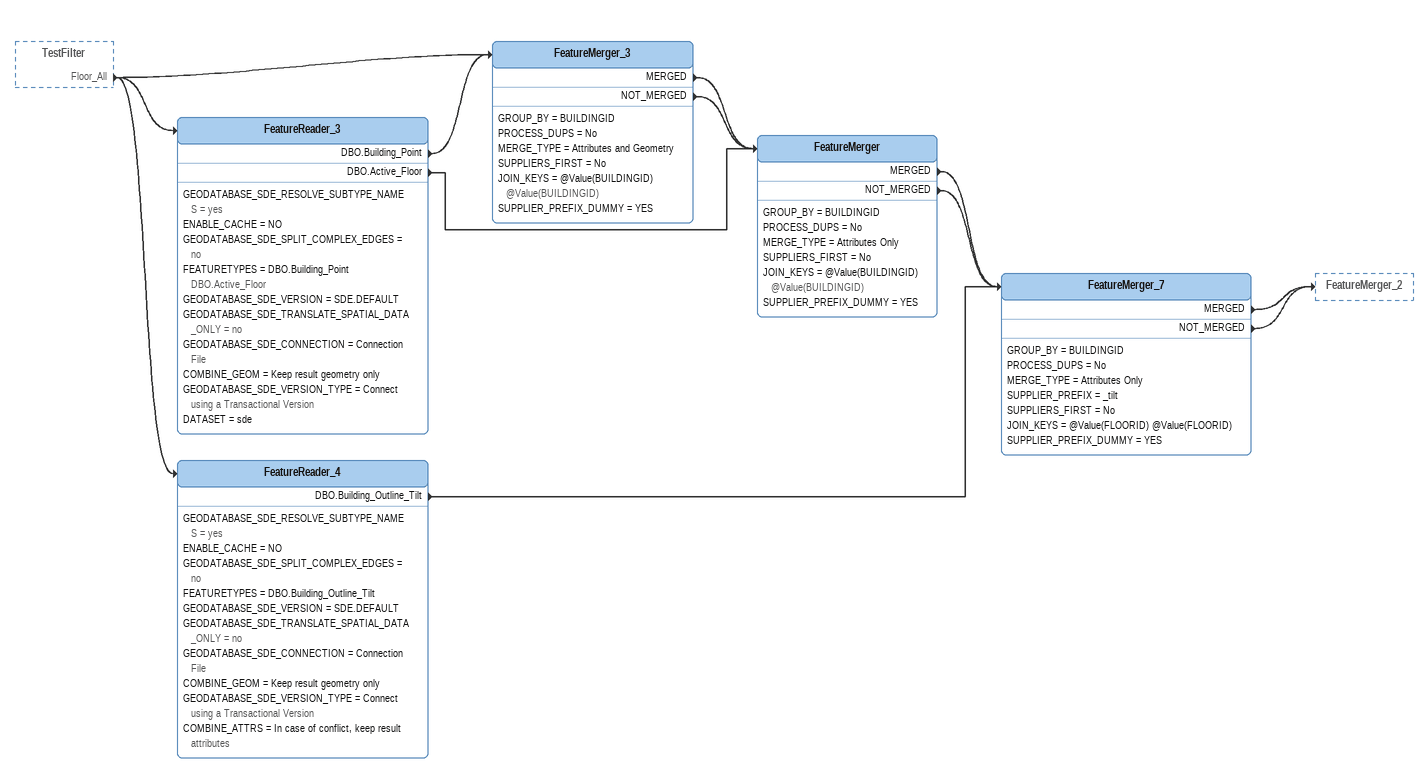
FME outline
TestFilter [outside]
    Floor_All -> FeatureMerger_3
    Floor_All -> FeatureReader_3
    Floor_All -> FeatureReader_4
FeatureReader_3
    GEODATABASE_SDE_RESOLVE_SUBTYPE_NAMES = yes
    ENABLE_CACHE = NO
    GEODATABASE_SDE_SPLIT_COMPLEX_EDGES = no
    FEATURETYPES = DBO.Building_Point DBO.Active_Floor
    GEODATABASE_SDE_VERSION = SDE.DEFAULT
    GEODATABASE_SDE_TRANSLATE_SPATIAL_DATA_ONLY = no
    GEODATABASE_SDE_CONNECTION = Connection File
    COMBINE_GEOM = Keep result geometry only
    GEODATABASE_SDE_VERSION_TYPE = Connect using a Transactional Version
    DATASET = sde
    DBO.Building_Point -> FeatureMerger_3
    DBO.Active_Floor -> FeatureMerger
FeatureMerger_3
    GROUP_BY = BUILDINGID
    PROCESS_DUPS = No
    MERGE_TYPE = Attributes and Geometry
    SUPPLIERS_FIRST = No
    JOIN_KEYS = @Value(BUILDINGID) @Value(BUILDINGID)
    SUPPLIER_PREFIX_DUMMY = YES
    MERGED -> FeatureMerger
    NOT_MERGED -> FeatureMerger
FeatureMerger
    GROUP_BY = BUILDINGID
    PROCESS_DUPS = No
    MERGE_TYPE = Attributes Only
    SUPPLIERS_FIRST = No
    JOIN_KEYS = @Value(BUILDINGID) @Value(BUILDINGID)
    SUPPLIER_PREFIX_DUMMY = YES
    MERGED -> FeatureMerger_7
    NOT_MERGED -> FeatureMerger_7
FeatureReader_4
    GEODATABASE_SDE_RESOLVE_SUBTYPE_NAMES = yes
    ENABLE_CACHE = NO
    GEODATABASE_SDE_SPLIT_COMPLEX_EDGES = no
    FEATURETYPES = DBO.Building_Outline_Tilt
    GEODATABASE_SDE_VERSION = SDE.DEFAULT
    GEODATABASE_SDE_TRANSLATE_SPATIAL_DATA_ONLY = no
    GEODATABASE_SDE_CONNECTION = Connection File
    COMBINE_GEOM = Keep result geometry only
    GEODATABASE_SDE_VERSION_TYPE = Connect using a Transactional Version
    COMBINE_ATTRS = In case of conflict, keep result attributes
    DBO.Building_Outline_Tilt -> FeatureMerger_7
FeatureMerger_7
    GROUP_BY = BUILDINGID
    PROCESS_DUPS = No
    MERGE_TYPE = Attributes Only
    SUPPLIER_PREFIX = _tilt
    SUPPLIERS_FIRST = No
    JOIN_KEYS = @Value(FLOORID) @Value(FLOORID)
    SUPPLIER_PREFIX_DUMMY = YES
    MERGED -> FeatureMerger_2
    NOT_MERGED -> FeatureMerger_2
